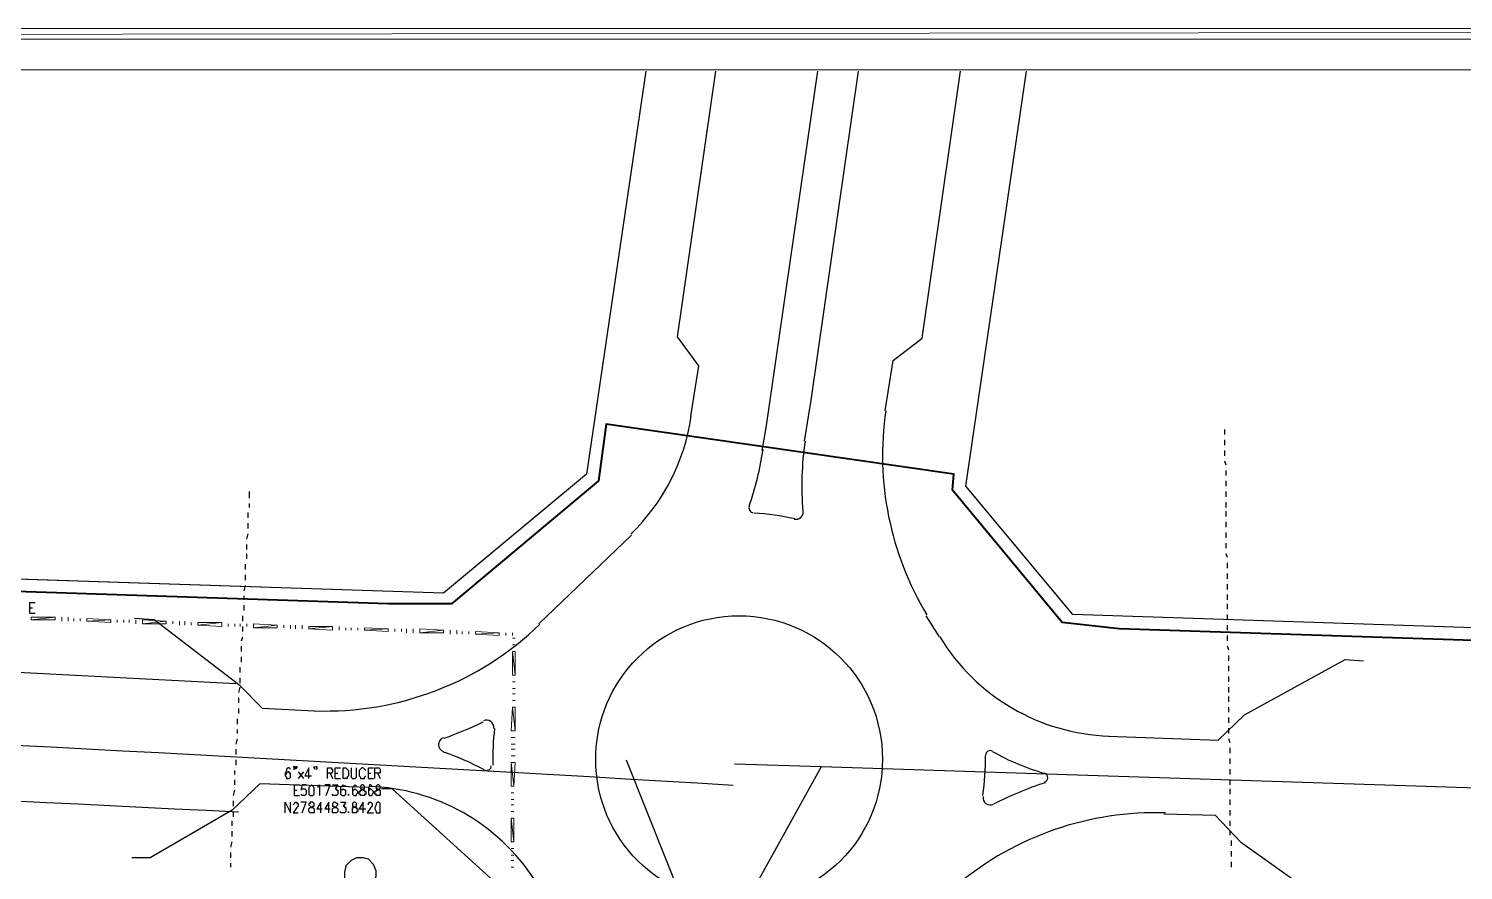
# Model space of a CAD drawing. Header units: inches. Extents: x 5 to 844, y 8 to 596.
# Drawn here: x 389.7 to 529.2, y 514 to 595.8 of the extents above; entities that cross this region are included whole.
import ezdxf

# ---------------------------------------------------------------- set-up
doc = ezdxf.new("R2010")
doc.units = ezdxf.units.IN
doc.header["$MEASUREMENT"] = 0
doc.layers.add('PDF_Geometry', color=7, linetype='Continuous', true_color=0x989898)

msp = doc.modelspace()

# ---------------------------------------------------------------- linework, layer by layer
at = {"layer": 'PDF_Geometry', "color": 7, "lineweight": 0}
for points in [[(843.66, 595.79), (6.31, 594.76), (5.16, 595.79), (843.66, 595.79)], [(842.63, 594.76), (843.66, 595.79), (6.31, 594.76), (842.63, 594.76)], [(735.15, 161.12), (735.15, 591.8), (10.56, 591.8), (10.56, 12.74)]]:
    msp.add_lwpolyline(points, dxfattribs=at)
at = {"layer": 'PDF_Geometry', "color": 9, "lineweight": 25, "true_color": 0xbababa}
for points in [[(449.73, 591.67), (443.95, 552.46), (430.06, 540.89), (34.73, 553.87), (10.69, 553.23)], [(735.02, 530.73), (491.26, 538.83), (480.85, 551.3), (486.76, 591.67)], [(447.81, 524.69), (455.91, 504.37)], [(455.91, 504.37), (466.83, 524.05)], [(458.35, 524.3), (466.83, 524.05), (676.01, 517.23), (673.82, 502.32), (644.9, 304.97)]]:
    msp.add_lwpolyline(points, dxfattribs=at)
at = {"layer": 'PDF_Geometry', "color": 7, "lineweight": 25}
for points in [[(449.73, 591.67), (443.95, 552.46), (430.06, 540.89), (35.63, 553.87), (10.69, 552.46)], [(735.02, 530.73), (491.26, 538.83), (480.85, 551.3), (486.76, 591.67)], [(389.82, 538.96), (389.82, 539.99), (390.34, 539.99)], [(389.82, 539.47), (390.08, 539.47)], [(389.82, 538.96), (390.34, 538.96)], [(415.15, 523.79), (415.15, 523.79), (415.02, 523.92), (414.89, 523.92), (414.77, 523.79), (414.77, 523.66), (414.64, 523.4), (414.64, 523.15), (414.77, 523.02), (414.77, 522.89), (414.89, 522.89), (415.02, 522.89), (415.15, 523.02), (415.15, 523.15), (415.15, 523.4), (415.02, 523.4), (415.02, 523.53), (414.89, 523.53), (414.77, 523.4), (414.64, 523.15)], [(415.54, 524.05), (415.54, 523.92), (415.41, 524.05), (415.54, 524.05), (415.54, 523.92), (415.54, 523.79), (415.41, 523.79)], [(415.79, 524.05), (415.66, 523.92), (415.66, 524.05), (415.79, 524.05), (415.79, 523.92), (415.66, 523.79)], [(415.92, 523.53), (416.44, 522.89)], [(416.44, 523.53), (415.92, 522.89)], [(416.95, 522.89), (416.95, 523.92), (416.56, 523.15), (417.21, 523.15)], [(417.46, 524.05), (417.46, 523.92), (417.46, 524.05), (417.46, 523.92), (417.46, 523.79)], [(417.72, 524.05), (417.72, 523.92), (417.59, 524.05), (417.72, 524.05), (417.72, 523.92), (417.72, 523.79), (417.59, 523.79)], [(418.75, 522.89), (418.75, 523.92), (419.14, 523.92), (419.14, 523.79), (419.26, 523.79), (419.26, 523.66), (419.26, 523.53), (419.14, 523.4), (418.75, 523.4)], [(419.01, 523.4), (419.26, 522.89)], [(419.52, 522.89), (419.52, 523.92), (420.04, 523.92)], [(419.52, 523.4), (419.78, 523.4)], [(420.29, 522.89), (420.29, 523.92), (420.55, 523.92), (420.68, 523.79), (420.81, 523.66), (420.81, 523.53), (420.81, 523.27), (420.81, 523.15), (420.68, 523.02), (420.68, 522.89), (420.55, 522.89), (420.29, 522.89)], [(421.06, 523.92), (421.06, 523.15), (421.06, 523.02), (421.19, 522.89), (421.32, 522.89), (421.45, 522.89), (421.58, 523.02), (421.58, 523.15), (421.58, 523.92)], [(422.48, 523.66), (422.35, 523.79), (422.22, 523.92), (422.09, 523.92), (421.96, 523.79), (421.84, 523.66), (421.84, 523.53), (421.84, 523.27), (421.84, 523.15), (421.96, 523.02), (421.96, 522.89), (422.09, 522.89), (422.22, 522.89), (422.35, 522.89), (422.35, 523.02), (422.48, 523.15)], [(422.74, 522.89), (422.74, 523.92), (423.25, 523.92)], [(422.74, 523.4), (422.99, 523.4)], [(423.38, 522.89), (423.38, 523.92), (423.76, 523.92), (423.89, 523.79), (423.89, 523.66), (423.89, 523.53), (423.89, 523.4), (423.76, 523.4), (423.38, 523.4)], [(423.64, 523.4), (423.89, 522.89)], [(415.54, 521.22), (415.54, 522.25), (416.05, 522.25)], [(416.69, 522.25), (416.31, 522.25), (416.18, 521.73), (416.31, 521.86), (416.44, 521.86), (416.56, 521.86), (416.69, 521.73), (416.69, 521.6), (416.69, 521.47), (416.69, 521.35), (416.56, 521.22), (416.44, 521.22), (416.31, 521.22), (416.18, 521.35)], [(417.21, 522.25), (417.08, 522.12), (416.95, 521.99), (416.95, 521.73), (416.95, 521.6), (416.95, 521.35), (417.08, 521.22), (417.21, 521.22), (417.34, 521.22), (417.46, 521.35), (417.46, 521.6), (417.46, 521.73), (417.46, 521.99), (417.34, 522.12), (417.21, 522.25)], [(417.85, 521.99), (417.85, 522.12), (417.98, 522.25), (417.98, 521.22)], [(418.62, 521.22), (419.01, 522.25), (418.49, 522.25)], [(419.26, 522.25), (419.78, 522.25), (419.52, 521.86), (419.65, 521.86), (419.65, 521.73), (419.78, 521.73), (419.78, 521.6), (419.78, 521.47), (419.78, 521.35), (419.65, 521.22), (419.52, 521.22), (419.39, 521.22), (419.26, 521.22), (419.26, 521.35)], [(419.52, 522.89), (420.04, 522.89)], [(420.55, 522.12), (420.42, 522.12), (420.29, 522.25), (420.16, 522.12), (420.04, 521.99), (420.04, 521.73), (420.04, 521.6), (420.04, 521.35), (420.16, 521.22), (420.29, 521.22), (420.42, 521.22), (420.55, 521.35), (420.55, 521.47), (420.55, 521.6), (420.55, 521.73), (420.42, 521.73), (420.29, 521.86), (420.16, 521.73), (420.04, 521.73), (420.04, 521.6)], [(421.58, 522.12), (421.45, 522.25), (421.32, 522.12), (421.19, 521.99), (421.19, 521.73), (421.19, 521.6), (421.19, 521.35), (421.32, 521.22), (421.45, 521.22), (421.58, 521.22), (421.58, 521.35), (421.71, 521.47), (421.71, 521.6), (421.58, 521.73), (421.45, 521.86), (421.32, 521.73), (421.19, 521.73), (421.19, 521.6)], [(422.09, 522.25), (421.96, 522.12), (421.96, 521.99), (421.96, 521.86), (422.09, 521.86), (422.22, 521.73), (422.35, 521.73), (422.35, 521.6), (422.48, 521.6), (422.48, 521.35), (422.35, 521.35), (422.35, 521.22), (422.22, 521.22), (422.09, 521.22), (421.96, 521.22), (421.96, 521.35), (421.84, 521.35), (421.84, 521.6), (421.96, 521.6), (421.96, 521.73), (422.09, 521.73), (422.22, 521.86), (422.35, 521.86), (422.35, 521.99), (422.35, 522.12), (422.22, 522.25), (422.09, 522.25)], [(422.74, 522.89), (423.25, 522.89)], [(423.12, 522.12), (422.99, 522.25), (422.86, 522.25), (422.86, 522.12), (422.74, 521.99), (422.74, 521.73), (422.74, 521.6), (422.74, 521.35), (422.86, 521.22), (422.99, 521.22), (423.12, 521.22), (423.12, 521.35), (423.25, 521.47), (423.25, 521.6), (423.12, 521.73), (422.99, 521.86), (422.86, 521.86), (422.86, 521.73), (422.74, 521.73), (422.74, 521.6)], [(423.64, 522.25), (423.51, 522.12), (423.51, 521.99), (423.51, 521.86), (423.64, 521.86), (423.76, 521.73), (423.89, 521.73), (423.89, 521.6), (423.89, 521.35), (423.89, 521.22), (423.76, 521.22), (423.64, 521.22), (423.51, 521.22), (423.51, 521.35), (423.38, 521.35), (423.38, 521.6), (423.51, 521.6), (423.51, 521.73), (423.64, 521.73), (423.76, 521.86), (423.89, 521.86), (423.89, 521.99), (423.89, 522.12), (423.76, 522.25), (423.64, 522.25)], [(414.64, 519.55), (414.64, 520.57), (415.15, 519.55), (415.15, 520.57)], [(415.41, 520.32), (415.54, 520.45), (415.66, 520.57), (415.79, 520.57), (415.79, 520.45), (415.92, 520.45), (415.92, 520.32), (415.92, 520.19), (415.79, 520.06), (415.41, 519.55), (415.92, 519.55)], [(415.54, 521.73), (415.79, 521.73)], [(415.54, 521.22), (416.05, 521.22)], [(416.31, 519.55), (416.69, 520.57), (416.18, 520.57)], [(417.08, 520.57), (417.08, 520.45), (416.95, 520.45), (416.95, 520.32), (417.08, 520.19), (417.21, 520.06), (417.34, 520.06), (417.46, 519.93), (417.46, 519.67), (417.46, 519.55), (417.34, 519.55), (417.08, 519.55), (416.95, 519.67), (416.95, 519.93), (417.08, 520.06), (417.21, 520.06), (417.34, 520.19), (417.46, 520.19), (417.46, 520.32), (417.46, 520.45), (417.34, 520.57), (417.08, 520.57)], [(418.11, 519.55), (418.11, 520.57), (417.72, 519.93), (418.24, 519.93)], [(418.88, 519.55), (418.88, 520.57), (418.49, 519.93), (419.01, 519.93)], [(419.39, 520.57), (419.26, 520.45), (419.26, 520.32), (419.26, 520.19), (419.39, 520.19), (419.52, 520.06), (419.65, 520.06), (419.78, 519.93), (419.78, 519.67), (419.65, 519.55), (419.52, 519.55), (419.39, 519.55), (419.26, 519.55), (419.26, 519.67), (419.26, 519.93), (419.39, 520.06), (419.52, 520.06), (419.65, 520.19), (419.78, 520.32), (419.78, 520.45), (419.65, 520.45), (419.52, 520.57), (419.39, 520.57)], [(420.04, 520.57), (420.55, 520.57), (420.29, 520.19), (420.42, 520.19), (420.42, 520.06), (420.55, 520.06), (420.55, 519.93), (420.55, 519.8), (420.55, 519.67), (420.42, 519.55), (420.29, 519.55), (420.16, 519.55), (420.04, 519.55), (420.04, 519.67)], [(420.81, 521.35), (420.81, 521.22), (420.81, 521.35)], [(421.32, 520.57), (421.19, 520.45), (421.19, 520.32), (421.19, 520.19), (421.32, 520.19), (421.45, 520.06), (421.58, 520.06), (421.58, 519.93), (421.71, 519.93), (421.71, 519.67), (421.58, 519.67), (421.58, 519.55), (421.45, 519.55), (421.32, 519.55), (421.19, 519.55), (421.19, 519.67), (421.19, 519.93), (421.19, 520.06), (421.32, 520.06), (421.58, 520.19), (421.58, 520.32), (421.58, 520.45), (421.45, 520.57), (421.32, 520.57)], [(422.22, 519.55), (422.22, 520.57), (421.84, 519.93), (422.48, 519.93)], [(422.74, 520.32), (422.74, 520.45), (422.86, 520.57), (422.99, 520.57), (423.12, 520.45), (423.12, 520.32), (423.12, 520.19), (422.99, 520.06), (422.61, 519.55), (423.25, 519.55)], [(423.64, 520.57), (423.51, 520.45), (423.51, 520.32), (423.38, 520.06), (423.38, 519.93), (423.51, 519.67), (423.51, 519.55), (423.64, 519.55), (423.76, 519.55), (423.89, 519.55), (423.89, 519.67), (423.89, 519.93), (423.89, 520.06), (423.89, 520.32), (423.89, 520.45), (423.76, 520.57), (423.64, 520.57)], [(435.98, 511.96), (425.05, 521.86), (424.02, 521.86)], [(420.81, 519.67), (420.81, 519.55), (420.81, 519.67)]]:
    msp.add_lwpolyline(points, dxfattribs=at)
at = {"layer": 'PDF_Geometry', "lineweight": 0}
for points in [[(10.69, 553.23), (34.73, 553.87), (430.06, 540.89), (443.95, 552.46), (449.73, 591.67)], [(486.76, 591.67), (480.85, 551.3)], [(480.85, 551.3), (491.26, 538.83), (735.02, 530.73)]]:
    msp.add_lwpolyline(points, dxfattribs=at)
at = {"layer": 'PDF_Geometry', "lineweight": 25}
for points in [[(452.82, 565.83), (456.55, 591.67)], [(461.05, 554.77), (461.43, 556.96), (466.45, 591.67)], [(465.16, 555.67), (465.81, 559.66), (470.43, 591.67)], [(476.6, 565.7), (480.33, 591.67)], [(454.88, 563), (452.82, 565.83)], [(473.78, 563.51), (476.6, 565.7)], [(454.11, 558.11), (454.88, 563)], [(473, 558.63), (473.78, 563.51)], [(506.05, 556.32), (506.05, 556.83)], [(506.05, 556.06), (506.05, 556.06)], [(506.05, 555.29), (506.05, 555.8)], [(506.05, 555.03), (506.05, 555.03)], [(506.05, 554.26), (506.05, 554.77)], [(506.05, 554), (506.05, 554)], [(506.17, 553.36), (506.05, 553.74)], [(506.17, 553.1), (506.17, 553.1)], [(506.17, 552.33), (506.17, 552.84)], [(506.17, 552.07), (506.17, 552.07)], [(506.17, 551.3), (506.17, 551.82)], [(411.17, 550.14), (411.17, 550.79)], [(411.17, 549.89), (411.17, 549.89)], [(506.17, 551.04), (506.17, 551.04)], [(506.17, 550.27), (506.17, 550.79)], [(506.17, 550.02), (506.17, 550.02)], [(411.04, 548.22), (411.04, 548.73)], [(411.17, 549.24), (411.17, 549.63)], [(411.17, 548.99), (411.17, 548.99)], [(506.17, 549.24), (506.17, 549.76)], [(506.17, 549.12), (506.17, 549.12)], [(506.17, 548.34), (506.17, 548.86)], [(411.04, 547.96), (411.04, 547.96)], [(411.04, 547.19), (411.04, 547.7)], [(506.17, 548.09), (506.17, 548.09)], [(506.17, 547.32), (506.17, 547.83)], [(506.17, 547.06), (506.17, 547.06)], [(410.91, 546.16), (411.04, 546.67)], [(410.91, 545.9), (410.91, 545.9)], [(411.04, 546.93), (411.04, 546.93)], [(448.32, 546.54), (439.32, 537.93)], [(506.17, 546.29), (506.17, 546.8)], [(506.17, 546.03), (506.17, 546.03)], [(506.17, 545.26), (506.17, 545.77)], [(410.91, 545.13), (410.91, 545.64)], [(410.91, 545), (410.91, 545)], [(410.91, 544.23), (410.91, 544.74)], [(506.17, 545), (506.17, 545)], [(506.3, 544.36), (506.17, 544.74)], [(410.78, 543.2), (410.78, 543.72)], [(410.78, 542.94), (410.78, 542.94)], [(410.91, 543.97), (410.91, 543.97)], [(506.3, 544.1), (506.3, 544.1)], [(506.3, 543.33), (506.3, 543.84)], [(506.3, 543.07), (506.3, 543.07)], [(410.65, 541.14), (410.78, 541.66)], [(410.78, 542.17), (410.78, 542.69)], [(410.78, 541.92), (410.78, 541.92)], [(506.3, 542.3), (506.3, 542.82)], [(506.3, 542.04), (506.3, 542.04)], [(506.3, 541.27), (506.3, 541.79)], [(410.65, 540.89), (410.65, 540.89)], [(410.65, 540.24), (410.65, 540.63)], [(506.3, 541.02), (506.3, 541.02)], [(506.3, 540.24), (506.3, 540.76)], [(506.3, 540.12), (506.3, 540.12)], [(410.52, 538.19), (410.52, 538.7)], [(410.65, 539.99), (410.65, 539.99)], [(410.65, 539.22), (410.65, 539.73)], [(410.65, 538.96), (410.65, 538.96)], [(478.28, 536.64), (476.99, 538.7)], [(506.3, 539.34), (506.3, 539.86)], [(506.3, 539.09), (506.3, 539.09)], [(506.3, 538.32), (506.3, 538.83)], [(410.27, 531.89), (401.91, 538.32), (399.98, 538.44)], [(410.52, 537.93), (410.52, 537.93)], [(410.52, 537.16), (410.52, 537.67)], [(506.3, 538.06), (506.3, 538.06)], [(506.3, 537.29), (506.3, 537.8)], [(410.39, 536.26), (410.52, 536.64)], [(410.39, 536), (410.39, 536)], [(410.52, 536.9), (410.52, 536.9)], [(506.3, 537.03), (506.3, 537.03)], [(506.3, 536.26), (506.3, 536.77)], [(506.3, 536), (506.3, 536)], [(410.39, 535.23), (410.39, 535.74)], [(410.39, 534.97), (410.39, 534.97)], [(410.39, 534.2), (410.39, 534.72)], [(506.43, 535.36), (506.3, 535.74)], [(506.43, 535.1), (506.43, 535.1)], [(506.43, 534.33), (506.43, 534.84)], [(410.27, 533.17), (410.27, 533.69)], [(410.39, 533.94), (410.39, 533.94)], [(506.43, 534.07), (506.43, 534.07)], [(506.43, 533.3), (506.43, 533.82)], [(507.97, 529.06), (517.75, 534.46), (519.55, 534.33)], [(410.14, 531.24), (410.27, 531.76)], [(410.27, 532.92), (410.27, 532.92)], [(410.27, 532.14), (410.27, 532.66)], [(410.27, 532.02), (410.27, 532.02)], [(410.27, 531.89), (412.45, 529.7)], [(506.43, 533.04), (506.43, 533.04)], [(506.43, 532.27), (506.43, 532.79)], [(506.43, 532.02), (506.43, 532.02)], [(506.43, 531.24), (506.43, 531.76)], [(410.14, 530.99), (410.14, 530.99)], [(410.14, 530.22), (410.14, 530.73)], [(506.43, 530.99), (506.43, 530.99)], [(506.43, 530.34), (506.43, 530.86)], [(410.14, 529.96), (410.14, 529.96)], [(410.14, 529.19), (410.14, 529.7)], [(410.14, 528.93), (410.14, 528.93)], [(417.46, 529.44), (412.45, 529.7)], [(507.97, 529.06), (505.4, 526.62)], [(506.43, 530.09), (506.43, 530.09)], [(506.43, 529.32), (506.43, 529.83)], [(506.43, 529.06), (506.43, 529.06)], [(410.01, 528.16), (410.01, 528.67)], [(410.01, 527.9), (410.01, 527.9)], [(410.01, 527.26), (410.01, 527.65)], [(506.43, 528.29), (506.43, 528.8)], [(506.43, 528.03), (506.43, 528.03)], [(506.43, 527.26), (506.43, 527.77)], [(409.88, 526.23), (410.01, 526.75)], [(410.01, 527), (410.01, 527)], [(494.73, 527), (505.4, 526.62)], [(506.43, 527), (506.43, 527)], [(506.56, 526.36), (506.43, 526.75)], [(409.88, 525.97), (409.88, 525.97)], [(409.88, 525.2), (409.88, 525.72)], [(409.88, 524.95), (409.88, 524.95)], [(506.56, 526.1), (506.56, 526.1)], [(506.56, 525.33), (506.56, 525.85)], [(506.56, 525.07), (506.56, 525.07)], [(506.56, 524.3), (506.56, 524.82)], [(409.75, 523.27), (409.75, 523.66)], [(409.88, 524.17), (409.88, 524.69)], [(409.88, 523.92), (409.88, 523.92)], [(506.56, 524.05), (506.56, 524.05)], [(506.56, 523.27), (506.56, 523.79)], [(412.19, 522.37), (409.49, 519.8)], [(409.75, 523.02), (409.75, 523.02)], [(409.75, 522.25), (409.75, 522.76)], [(409.75, 521.99), (409.75, 521.99)], [(422.74, 521.99), (412.19, 522.37)], [(506.56, 523.02), (506.56, 523.02)], [(506.56, 522.25), (506.56, 522.76)], [(506.56, 521.99), (506.56, 521.99)], [(409.62, 521.22), (409.75, 521.73)], [(409.62, 520.96), (409.62, 520.96)], [(409.62, 520.19), (409.62, 520.7)], [(506.56, 521.35), (506.56, 521.86)], [(506.56, 521.09), (506.56, 521.09)], [(506.56, 520.32), (506.56, 520.83)], [(409.49, 519.8), (401.52, 515.17), (399.72, 515.17)], [(409.62, 519.93), (409.62, 519.93)], [(409.62, 519.16), (409.62, 519.67)], [(505.15, 519.29), (500.13, 519.42)], [(505.15, 519.29), (507.59, 516.72)], [(506.56, 520.06), (506.56, 520.06)], [(506.56, 519.29), (506.56, 519.8)], [(409.49, 518.26), (409.49, 518.77)], [(409.49, 518), (409.49, 518)], [(409.49, 517.23), (409.49, 517.75)], [(409.62, 518.9), (409.62, 518.9)], [(506.56, 519.03), (506.56, 519.03)], [(506.56, 518.26), (506.56, 518.77)], [(506.56, 518), (506.56, 518)], [(506.56, 517.36), (506.56, 517.75)], [(409.37, 516.2), (409.49, 516.72)], [(409.49, 516.97), (409.49, 516.97)], [(506.69, 517.1), (506.69, 517.1)], [(506.69, 516.33), (506.69, 516.85)], [(507.59, 516.72), (514.79, 511.57), (516.59, 511.45)], [(409.37, 515.95), (409.37, 515.95)], [(409.37, 515.17), (409.37, 515.69)], [(506.69, 516.07), (506.69, 516.07)], [(506.69, 515.3), (506.69, 515.82)], [(506.69, 515.05), (506.69, 515.05)], [(409.37, 514.92), (409.37, 514.92)], [(409.37, 514.27), (409.37, 514.66)], [(409.37, 514.02), (409.37, 514.02)], [(506.69, 514.27), (506.69, 514.79)], [(506.69, 514.02), (506.69, 514.02)]]:
    msp.add_lwpolyline(points, dxfattribs=at)
at = {"layer": 'PDF_Geometry', "color": 3, "lineweight": 40}
msp.add_lwpolyline([(735.02, 529.57), (495.76, 537.42), (490.23, 538.06), (479.56, 550.92), (479.69, 552.46), (445.88, 557.34), (445.11, 551.82), (430.84, 539.86), (424.66, 539.86), (265.24, 545.13)], dxfattribs=at)
at = {"layer": 'PDF_Geometry', "color": 3, "lineweight": 0}
for points in [[(389.95, 538.57), (389.95, 538.32), (392.27, 538.57), (389.95, 538.57)], [(389.95, 538.32), (392.27, 538.57), (392.27, 538.32), (389.95, 538.32)], [(392.91, 538.57), (392.91, 538.19)], [(393.55, 538.57), (393.55, 538.19)], [(394.07, 538.44), (394.07, 538.19)], [(394.71, 538.44), (394.71, 538.19)], [(395.35, 538.44), (395.35, 538.19), (397.67, 538.32), (395.35, 538.44)], [(395.35, 538.19), (397.67, 538.32), (397.67, 538.06), (395.35, 538.19)], [(398.31, 538.32), (398.31, 538.06)], [(398.95, 538.32), (398.95, 538.06)], [(399.47, 538.32), (399.47, 538.06)], [(400.11, 538.32), (400.11, 537.93)], [(400.75, 538.32), (400.75, 537.93), (403.07, 538.19), (400.75, 538.32)], [(400.75, 537.93), (403.07, 538.19), (403.07, 537.93), (400.75, 537.93)], [(403.71, 538.19), (403.71, 537.93)], [(404.35, 538.19), (404.35, 537.8)], [(404.87, 538.19), (404.87, 537.8)], [(405.51, 538.06), (405.51, 537.8)], [(406.15, 538.06), (406.15, 537.8), (408.47, 538.06), (406.15, 538.06)], [(406.15, 537.8), (408.47, 538.06), (408.47, 537.67), (406.15, 537.8)], [(409.11, 537.93), (409.11, 537.67)], [(409.75, 537.93), (409.75, 537.67)], [(410.27, 537.93), (410.27, 537.67)], [(410.91, 537.93), (410.91, 537.67)], [(411.55, 537.93), (411.55, 537.54), (413.87, 537.8), (411.55, 537.93)], [(411.55, 537.54), (413.87, 537.8), (413.87, 537.54), (411.55, 537.54)], [(414.51, 537.8), (414.51, 537.54)], [(415.15, 537.8), (415.15, 537.42)], [(415.66, 537.8), (415.66, 537.42)], [(416.31, 537.8), (416.31, 537.42)], [(416.95, 537.67), (416.95, 537.42), (419.26, 537.67), (416.95, 537.67)], [(416.95, 537.42), (419.26, 537.67), (419.26, 537.29), (416.95, 537.42)], [(419.91, 537.67), (419.91, 537.29)], [(420.55, 537.54), (420.55, 537.29)], [(421.06, 537.54), (421.06, 537.29)], [(421.71, 537.54), (421.71, 537.29)], [(422.35, 537.54), (422.35, 537.29), (424.66, 537.42), (422.35, 537.54)], [(422.35, 537.29), (424.66, 537.42), (424.66, 537.16), (422.35, 537.29)], [(425.31, 537.42), (425.31, 537.16)], [(425.95, 537.42), (425.95, 537.16)], [(426.46, 537.42), (426.46, 537.03)], [(427.11, 537.42), (427.11, 537.03)], [(427.75, 537.42), (427.75, 537.03), (430.06, 537.29), (427.75, 537.42)], [(427.75, 537.03), (430.06, 537.29), (430.06, 537.03), (427.75, 537.03)], [(430.71, 537.29), (430.71, 536.9)], [(431.35, 537.29), (431.35, 536.9)], [(431.86, 537.16), (431.86, 536.9)], [(432.51, 537.16), (432.51, 536.9)], [(433.15, 537.16), (433.15, 536.9), (435.46, 537.03), (433.15, 537.16)], [(433.15, 536.9), (435.46, 537.03), (435.46, 536.77), (433.15, 536.9)], [(436.11, 537.03), (436.11, 536.77)], [(436.75, 537.03), (436.75, 536.77)], [(437.01, 536.52), (436.75, 536.52)], [(437.01, 535.87), (436.75, 535.87)], [(437.01, 535.23), (436.75, 535.23), (437.01, 532.92), (437.01, 535.23)], [(436.75, 535.23), (437.01, 532.92), (436.75, 532.92), (436.75, 535.23)], [(437.01, 532.27), (436.75, 532.27)], [(437.01, 531.63), (436.75, 531.63)], [(437.01, 531.12), (436.75, 531.12)], [(437.01, 530.47), (436.75, 530.47)], [(436.75, 529.83), (437.01, 527.52), (436.62, 527.52), (436.75, 529.83)], [(437.01, 529.83), (436.75, 529.83), (437.01, 527.52), (437.01, 529.83)], [(437.01, 526.87), (436.62, 526.87)], [(437.01, 526.23), (436.62, 526.23)], [(437.01, 525.72), (436.62, 525.72)], [(437.01, 525.07), (436.62, 525.07)], [(437.01, 524.43), (436.62, 524.43), (436.88, 522.12), (437.01, 524.43)], [(436.62, 524.43), (436.88, 522.12), (436.62, 522.12), (436.62, 524.43)], [(436.88, 521.47), (436.62, 521.47)], [(436.88, 520.83), (436.62, 520.83)], [(436.88, 520.32), (436.62, 520.32)], [(436.88, 519.67), (436.62, 519.67)], [(436.88, 519.03), (436.62, 519.03), (436.88, 516.72), (436.88, 519.03)], [(436.62, 519.03), (436.88, 516.72), (436.62, 516.72), (436.62, 519.03)], [(436.88, 516.07), (436.62, 516.07)], [(436.88, 515.43), (436.62, 515.43)], [(436.88, 514.92), (436.62, 514.92)], [(436.88, 514.27), (436.62, 514.27)]]:
    msp.add_lwpolyline(points, dxfattribs=at)
at = {"layer": 'PDF_Geometry', "color": 1, "lineweight": 25}
msp.add_lwpolyline([(421.58, 515.17), (421.06, 514.92), (420.55, 514.4), (420.42, 513.76), (420.42, 513.25), (420.68, 512.6), (421.19, 512.09), (421.58, 511.83), (422.35, 511.96), (422.86, 512.09), (423.25, 512.6), (423.51, 513.37), (423.51, 513.89), (423.25, 514.53), (422.74, 515.05), (422.22, 515.17), (421.58, 515.17)], dxfattribs=at)
at = {"layer": 'PDF_Geometry', "lineweight": 25}
msp.add_circle((458.8, 524.75), 13.95, dxfattribs=at)
for centre, radius, start, end in [((502.77, 554.32), 30.02, 171.7215, 211.1464), ((434.37, 561.01), 19.99, 314.0441, 351.7219), ((494.92, 551.37), 30.02, 171.7215, 184.8292), ((431.42, 559.21), 30.02, 340.7847, 351.7223), ((460.21, 549.18), 0.45, 160.7789, 266.5397), ((458.8, 524.75), 23.98, 76.9695, 86.5333), ((464.33, 548.79), 0.707, 256.9697, 4.8229), ((-93.22, -9161.02), 9706.16, 87.029114, 89.386634), ((418.56, 559.46), 30.02, 267.9945, 314.0443), ((495.44, 546.99), 19.99, 211.1452, 268.1447), ((-113.45, -9789.51), 10322.39, 87.092701, 89.310929), ((418.56, 559.46), 34.65, 289.4464, 296.2912), ((434.24, 527.84), 0.707, 352.8487, 116.2949), ((458.8, 524.75), 23.97, 172.8531, 181.3357), ((430.26, 526.17), 0.707, 109.4437, 251.3266), ((422.16, 502.13), 24.62, 61.2762, 71.3349), ((458.79, 524.75), 23.98, 351.5193, 0.8944), ((495.44, 547), 24.62, 240.8868, 253.6406), ((488.37, 522.95), 0.45, 288.0528, 73.6465), ((422.16, 502.13), 19.99, 33.1834, 88.1604), ((499.3, 489.52), 34.65, 108.0515, 116.9763), ((483.23, 521.02), 0.707, 171.5123, 296.9828), ((499.3, 489.53), 30.02, 88.1595, 129.8587)]:
    msp.add_arc(centre, radius, start, end, dxfattribs=at)
at = {"layer": 'PDF_Geometry', "color": 9, "lineweight": 25, "true_color": 0xbababa}
msp.add_arc((-67, -8299.96), 8837.79, 86.592973, 89.496391, dxfattribs=at)
at = {"layer": 'PDF_Geometry', "lineweight": 25}
for centre, major_axis, ratio, start_param, end_param in [((483.23, 525.14), (0.416, 0.171), 0.99946, 0.671588, 2.76727), ((434.24, 524.11), (0.446, 0.057), 0.999281, 4.083074, 6.179603)]:
    msp.add_ellipse(centre, major_axis=major_axis, ratio=ratio, start_param=start_param, end_param=end_param, dxfattribs=at)

doc.saveas('drawing.dxf')
